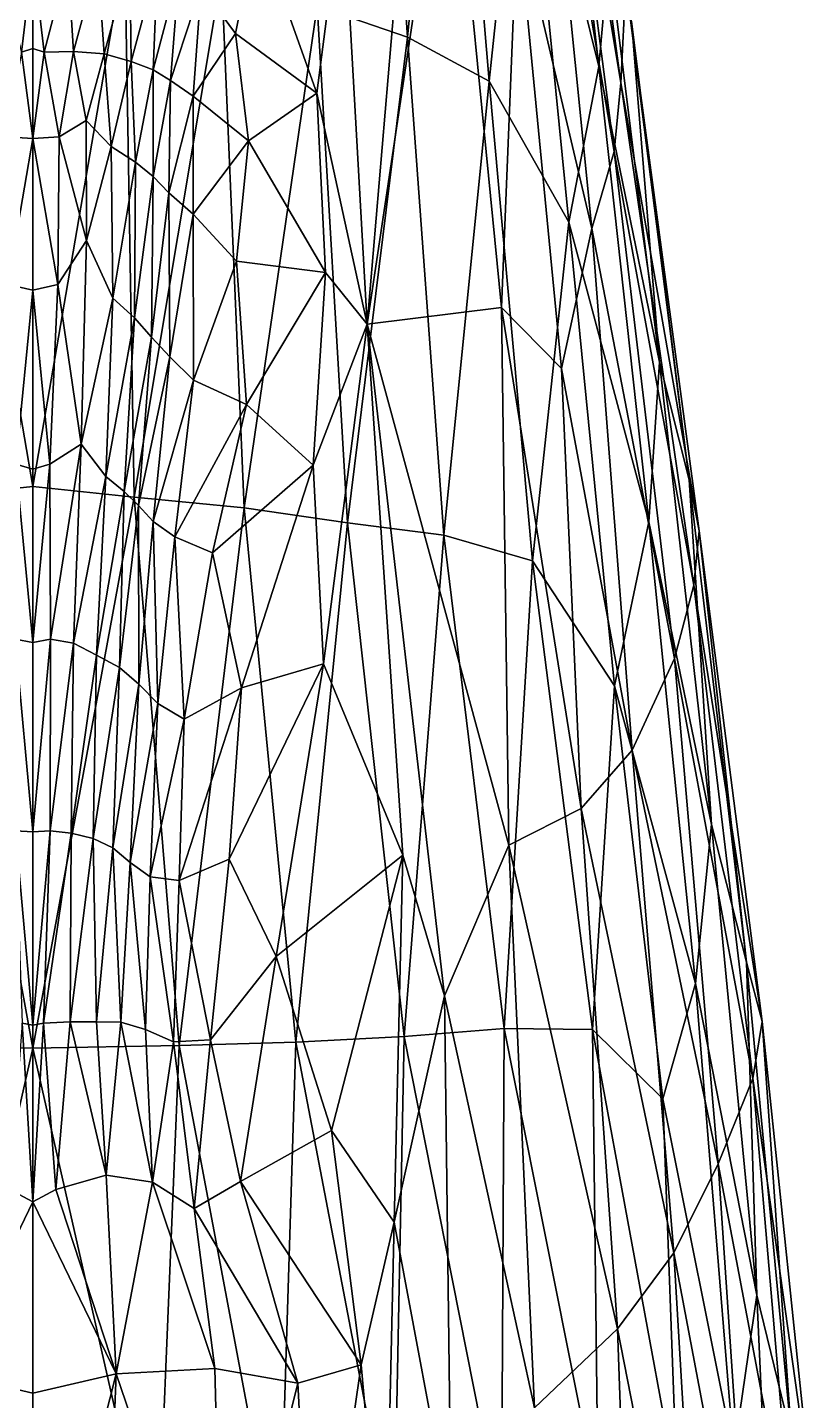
# Model space of a CAD drawing. Extents: x -4.1 to 4.1, y -5.2 to 11.9.
# Drawn here: x -0.009 to 1.275, y 2.943 to 5.187 of the extents above; entities that cross this region are included whole.
import ezdxf

# ---------------------------------------------------------------- set-up
doc = ezdxf.new("R2010")
doc.units = 0
doc.layers.add('HUMPBACK$LWO', color=1, linetype='CONTINUOUS')

msp = doc.modelspace()

# ---------------------------------------------------------------- linework, layer by layer
at = {"layer": 'HUMPBACK$LWO'}
for points in [[(0.6124, 5.1715, -0.5931), (0.465, 5.2223, -0.6347), (0.5583, 5.9649, -0.4643)], [(0.5583, 5.9649, -0.4643), (0.6812, 5.8702, -0.4202), (0.6124, 5.1715, -0.5931)], [(0.9614, 5.097, 0.2373), (0.8516, 5.9047, 0.2189), (0.8449, 5.8003, 0.3719)], [(0.9614, 5.097, 0.2373), (0.9694, 5.2601, 0.0554), (0.8516, 5.9047, 0.2189)], [(0.6124, 5.1715, -0.5931), (0.6812, 5.8702, -0.4202), (0.7463, 5.0999, -0.5364)], [(0.6812, 5.8702, -0.4202), (0.8018, 5.624, -0.3733), (0.7463, 5.0999, -0.5364)], [(0.8018, 5.624, -0.3733), (0.8412, 5.8705, -0.2567), (0.9255, 5.1236, -0.3262)], [(0.9255, 5.1236, -0.3262), (0.8412, 5.8705, -0.2567), (0.942, 5.3074, -0.2188)], [(0.6398, 5.8001, 0.7834), (0.5069, 5.4086, 0.8487), (0.5465, 4.7024, 0.8472)], [(0.5465, 4.7024, 0.8472), (0.6805, 5.5988, 0.7278), (0.6398, 5.8001, 0.7834)], [(0.8449, 5.8003, 0.3719), (0.8319, 5.6787, 0.5208), (0.9504, 4.9847, 0.4021)], [(0.9504, 4.9847, 0.4021), (0.9614, 5.097, 0.2373), (0.8449, 5.8003, 0.3719)], [(0.9138, 4.859, 0.5496), (0.8319, 5.6787, 0.5208), (0.7923, 5.375, 0.646)], [(0.9138, 4.859, 0.5496), (0.9504, 4.9847, 0.4021), (0.8319, 5.6787, 0.5208)], [(0.7463, 5.0999, -0.5364), (0.8018, 5.624, -0.3733), (0.8766, 4.8692, -0.4715)], [(0.8766, 4.8692, -0.4715), (0.8018, 5.624, -0.3733), (0.9255, 5.1236, -0.3262)], [(0.7662, 4.7295, 0.7419), (0.6805, 5.5988, 0.7278), (0.5465, 4.7024, 0.8472)], [(0.7923, 5.375, 0.646), (0.6805, 5.5988, 0.7278), (0.7662, 4.7295, 0.7419)], [(0.4643, 5.0802, 0.8982), (0.5069, 5.4086, 0.8487), (0.3667, 5.3533, 0.8891)], [(0.4643, 5.0802, 0.8982), (0.5465, 4.7024, 0.8472), (0.5069, 5.4086, 0.8487)], [(0.8642, 4.63, 0.6577), (0.7923, 5.375, 0.646), (0.7662, 4.7295, 0.7419)], [(0.8642, 4.63, 0.6577), (0.9138, 4.859, 0.5496), (0.7923, 5.375, 0.646)], [(0.3313, 5.1778, 0.9418), (0.3667, 5.3533, 0.8891), (0.2752, 5.2537, 0.9515)], [(0.3313, 5.1778, 0.9418), (0.4643, 5.0802, 0.8982), (0.3667, 5.3533, 0.8891)], [(-0.1502, 5.3129, -0.6792), (0, 5.3413, -0.6901), (0, 4.4371, -0.8561)], [(0, 5.3413, -0.6901), (0.1502, 5.3129, -0.6792), (0, 4.4371, -0.8561)], [(-0.1654, 4.4198, -0.8426), (-0.1502, 5.3129, -0.6792), (0, 4.4371, -0.8561)], [(-0.0184, 5.1471, 1.1735), (0, 5.3028, 1.0518), (-0.057, 5.295, 1.0491)], [(-0.0184, 5.1471, 1.1735), (0, 5.1529, 1.1695), (0, 5.3028, 1.0518)], [(0.1502, 5.3129, -0.6792), (0.1654, 4.4198, -0.8426), (0, 4.4371, -0.8561)], [(0, 5.1529, 1.1695), (0.0184, 5.1471, 1.1735), (0, 5.3028, 1.0518)], [(0, 5.3028, 1.0518), (0.0184, 5.1471, 1.1735), (0.057, 5.295, 1.0491)], [(0.106, 5.2955, 1.0382), (0.1164, 5.1441, 1.1466), (0.1584, 5.2981, 1.0247)], [(0.161, 5.1318, 1.1248), (0.1584, 5.2981, 1.0247), (0.1164, 5.1441, 1.1466)], [(0.1502, 5.3129, -0.6792), (0.3083, 5.2748, -0.6624), (0.1654, 4.4198, -0.8426)], [(0.1584, 5.2981, 1.0247), (0.161, 5.1318, 1.1248), (0.2036, 5.2921, 1.0036)], [(0.942, 5.3074, -0.2188), (1.0246, 4.6402, -0.245), (0.9255, 5.1236, -0.3262)], [(0.942, 5.3074, -0.2188), (0.9791, 5.1971, -0.1124), (1.0246, 4.6402, -0.245)], [(0.057, 5.295, 1.0491), (0.0184, 5.1471, 1.1735), (0.0663, 5.148, 1.1643)], [(0.057, 5.295, 1.0491), (0.0663, 5.148, 1.1643), (0.106, 5.2955, 1.0382)], [(0.0663, 5.148, 1.1643), (0.1164, 5.1441, 1.1466), (0.106, 5.2955, 1.0382)], [(0.161, 5.1318, 1.1248), (0.1967, 5.1184, 1.0981), (0.2036, 5.2921, 1.0036)], [(0.3454, 4.4022, -0.8196), (0.1654, 4.4198, -0.8426), (0.3083, 5.2748, -0.6624)], [(0.2036, 5.2921, 1.0036), (0.1967, 5.1184, 1.0981), (0.2395, 5.2794, 0.9778)], [(0.2395, 5.2794, 0.9778), (0.1967, 5.1184, 1.0981), (0.2253, 5.101, 1.0669)], [(0.2395, 5.2794, 0.9778), (0.2253, 5.101, 1.0669), (0.2752, 5.2537, 0.9515)], [(0.465, 5.2223, -0.6347), (0.3454, 4.4022, -0.8196), (0.3083, 5.2748, -0.6624)], [(0.2253, 5.101, 1.0669), (0.262, 5.0753, 1.0313), (0.2752, 5.2537, 0.9515)], [(0.2752, 5.2537, 0.9515), (0.262, 5.0753, 1.0313), (0.3313, 5.1778, 0.9418)], [(0.9614, 5.097, 0.2373), (1.0894, 4.3646, 0.0727), (0.9694, 5.2601, 0.0554)], [(1.0894, 4.3646, 0.0727), (1.0731, 4.4478, -0.1061), (0.9694, 5.2601, 0.0554)], [(0.9791, 5.1971, -0.1124), (0.9694, 5.2601, 0.0554), (1.0731, 4.4478, -0.1061)], [(0.5146, 4.3775, -0.785), (0.3454, 4.4022, -0.8196), (0.465, 5.2223, -0.6347)], [(0.6124, 5.1715, -0.5931), (0.5146, 4.3775, -0.785), (0.465, 5.2223, -0.6347)], [(0.9791, 5.1971, -0.1124), (1.0731, 4.4478, -0.1061), (1.0246, 4.6402, -0.245)], [(0.3527, 5.002, 0.9791), (0.3313, 5.1778, 0.9418), (0.262, 5.0753, 1.0313)], [(0.3527, 5.002, 0.9791), (0.4643, 5.0802, 0.8982), (0.3313, 5.1778, 0.9418)], [(0.672, 4.3573, -0.7306), (0.5146, 4.3775, -0.785), (0.6124, 5.1715, -0.5931)], [(0.6124, 5.1715, -0.5931), (0.7463, 5.0999, -0.5364), (0.672, 4.3573, -0.7306)], [(0, 5.0059, 1.276), (-0.0184, 5.1471, 1.1735), (-0.0433, 5.0084, 1.2686)], [(0, 5.0059, 1.276), (0, 5.1529, 1.1695), (-0.0184, 5.1471, 1.1735)], [(0, 5.1529, 1.1695), (0, 5.0059, 1.276), (0.0184, 5.1471, 1.1735)], [(0.0184, 5.1471, 1.1735), (0, 5.0059, 1.276), (0.0433, 5.0084, 1.2686)], [(0.0184, 5.1471, 1.1735), (0.0433, 5.0084, 1.2686), (0.0663, 5.148, 1.1643)], [(0.0663, 5.148, 1.1643), (0.0433, 5.0084, 1.2686), (0.0874, 5.0353, 1.2465)], [(0.0663, 5.148, 1.1643), (0.0874, 5.0353, 1.2465), (0.1164, 5.1441, 1.1466)], [(0.128, 4.9931, 1.232), (0.1164, 5.1441, 1.1466), (0.0874, 5.0353, 1.2465)], [(0.161, 5.1318, 1.1248), (0.1164, 5.1441, 1.1466), (0.128, 4.9931, 1.232)], [(0.168, 4.9673, 1.1979), (0.161, 5.1318, 1.1248), (0.128, 4.9931, 1.232)], [(0.161, 5.1318, 1.1248), (0.168, 4.9673, 1.1979), (0.1967, 5.1184, 1.0981)], [(0.1967, 5.1184, 1.0981), (0.168, 4.9673, 1.1979), (0.197, 4.9439, 1.1603)], [(0.1967, 5.1184, 1.0981), (0.197, 4.9439, 1.1603), (0.2253, 5.101, 1.0669)], [(0.9255, 5.1236, -0.3262), (1.0071, 4.3793, -0.4003), (0.8766, 4.8692, -0.4715)], [(1.0246, 4.6402, -0.245), (1.0071, 4.3793, -0.4003), (0.9255, 5.1236, -0.3262)], [(0.2253, 5.101, 1.0669), (0.197, 4.9439, 1.1603), (0.2225, 4.9173, 1.1147)], [(0.2253, 5.101, 1.0669), (0.2225, 4.9173, 1.1147), (0.262, 5.0753, 1.0313)], [(0.7463, 5.0999, -0.5364), (0.8168, 4.3158, -0.6586), (0.672, 4.3573, -0.7306)], [(0.7463, 5.0999, -0.5364), (0.8766, 4.8692, -0.4715), (0.8168, 4.3158, -0.6586)], [(0.9504, 4.9847, 0.4021), (1.081, 4.2758, 0.2582), (0.9614, 5.097, 0.2373)], [(1.081, 4.2758, 0.2582), (1.0894, 4.3646, 0.0727), (0.9614, 5.097, 0.2373)], [(0.2623, 4.8824, 1.056), (0.262, 5.0753, 1.0313), (0.2225, 4.9173, 1.1147)], [(0.3527, 5.002, 0.9791), (0.262, 5.0753, 1.0313), (0.2623, 4.8824, 1.056)], [(0.4787, 4.7869, 0.9216), (0.4643, 5.0802, 0.8982), (0.3527, 5.002, 0.9791)], [(0.4787, 4.7869, 0.9216), (0.5465, 4.7024, 0.8472), (0.4643, 5.0802, 0.8982)], [(0.0874, 5.0353, 1.2465), (0.0433, 5.0084, 1.2686), (0.0875, 4.839, 1.257)], [(0.0874, 5.0353, 1.2465), (0.0875, 4.839, 1.257), (0.128, 4.9931, 1.232)], [(0, 5.0059, 1.276), (-0.0433, 5.0084, 1.2686), (-0.0411, 4.7673, 1.2622)], [(-0.0411, 4.7673, 1.2622), (0, 4.758, 1.2709), (0, 5.0059, 1.276)], [(0.0433, 5.0084, 1.2686), (0, 5.0059, 1.276), (0.0411, 4.7673, 1.2622)], [(0, 4.758, 1.2709), (0.0411, 4.7673, 1.2622), (0, 5.0059, 1.276)], [(0.0433, 5.0084, 1.2686), (0.0411, 4.7673, 1.2622), (0.0875, 4.839, 1.257)], [(0.0875, 4.839, 1.257), (0.1307, 4.7448, 1.2157), (0.128, 4.9931, 1.232)], [(0.128, 4.9931, 1.232), (0.1307, 4.7448, 1.2157), (0.168, 4.9673, 1.1979)], [(0.3331, 4.8052, 0.9974), (0.3527, 5.002, 0.9791), (0.2623, 4.8824, 1.056)], [(0.3331, 4.8052, 0.9974), (0.4787, 4.7869, 0.9216), (0.3527, 5.002, 0.9791)], [(0.9504, 4.9847, 0.4021), (0.9138, 4.859, 0.5496), (1.0494, 4.1559, 0.4302)], [(1.0494, 4.1559, 0.4302), (1.081, 4.2758, 0.2582), (0.9504, 4.9847, 0.4021)], [(0.166, 4.7127, 1.1777), (0.168, 4.9673, 1.1979), (0.1307, 4.7448, 1.2157)], [(0.168, 4.9673, 1.1979), (0.166, 4.7127, 1.1777), (0.197, 4.9439, 1.1603)], [(0.166, 4.7127, 1.1777), (0.1941, 4.6814, 1.1347), (0.197, 4.9439, 1.1603)], [(0.197, 4.9439, 1.1603), (0.1941, 4.6814, 1.1347), (0.2225, 4.9173, 1.1147)], [(0.2239, 4.649, 1.0835), (0.2225, 4.9173, 1.1147), (0.1941, 4.6814, 1.1347)], [(0.2239, 4.649, 1.0835), (0.2623, 4.8824, 1.056), (0.2225, 4.9173, 1.1147)], [(0.2629, 4.611, 1.0278), (0.2623, 4.8824, 1.056), (0.2239, 4.649, 1.0835)], [(0.2629, 4.611, 1.0278), (0.3331, 4.8052, 0.9974), (0.2623, 4.8824, 1.056)], [(0.951, 4.1111, -0.5726), (0.8168, 4.3158, -0.6586), (0.8766, 4.8692, -0.4715)], [(0.9138, 4.859, 0.5496), (0.8642, 4.63, 0.6577), (0.9798, 4.006, 0.5858)], [(0.951, 4.1111, -0.5726), (0.8766, 4.8692, -0.4715), (1.0071, 4.3793, -0.4003)], [(0.9138, 4.859, 0.5496), (0.9798, 4.006, 0.5858), (1.0494, 4.1559, 0.4302)], [(0.0875, 4.839, 1.257), (0.0411, 4.7673, 1.2622), (0.0792, 4.5063, 1.1918)], [(0.0875, 4.839, 1.257), (0.0792, 4.5063, 1.1918), (0.1307, 4.7448, 1.2157)], [(0.3496, 4.5709, 0.9671), (0.3331, 4.8052, 0.9974), (0.2629, 4.611, 1.0278)], [(0.3331, 4.8052, 0.9974), (0.3496, 4.5709, 0.9671), (0.4787, 4.7869, 0.9216)], [(0.3496, 4.5709, 0.9671), (0.4581, 4.4718, 0.9164), (0.4787, 4.7869, 0.9216)], [(0.4787, 4.7869, 0.9216), (0.4581, 4.4718, 0.9164), (0.5465, 4.7024, 0.8472)], [(-0.0411, 4.7673, 1.2622), (-0.0278, 4.4734, 1.2027), (0, 4.758, 1.2709)], [(0.0278, 4.4734, 1.2027), (0.0411, 4.7673, 1.2622), (0, 4.758, 1.2709)], [(0.0278, 4.4734, 1.2027), (0.0792, 4.5063, 1.1918), (0.0411, 4.7673, 1.2622)], [(-0.0278, 4.4734, 1.2027), (0, 4.4653, 1.2099), (0, 4.758, 1.2709)], [(0, 4.4653, 1.2099), (0.0278, 4.4734, 1.2027), (0, 4.758, 1.2709)], [(0.1193, 4.4537, 1.1513), (0.1307, 4.7448, 1.2157), (0.0792, 4.5063, 1.1918)], [(0.166, 4.7127, 1.1777), (0.1307, 4.7448, 1.2157), (0.1193, 4.4537, 1.1513)], [(0.5465, 4.7024, 0.8472), (0.7781, 3.8506, 0.8087), (0.7662, 4.7295, 0.7419)], [(0.7781, 3.8506, 0.8087), (0.8968, 3.9109, 0.7101), (0.7662, 4.7295, 0.7419)], [(0.7662, 4.7295, 0.7419), (0.8968, 3.9109, 0.7101), (0.8642, 4.63, 0.6577)], [(0.1495, 4.4288, 1.1157), (0.166, 4.7127, 1.1777), (0.1193, 4.4537, 1.1513)], [(0.166, 4.7127, 1.1777), (0.1495, 4.4288, 1.1157), (0.1941, 4.6814, 1.1347)], [(0.4581, 4.4718, 0.9164), (0.4755, 4.1472, 0.9101), (0.5465, 4.7024, 0.8472)], [(0.6049, 3.8346, 0.9102), (0.5465, 4.7024, 0.8472), (0.4755, 4.1472, 0.9101)], [(0.6732, 3.6048, 0.8784), (0.5465, 4.7024, 0.8472), (0.6049, 3.8346, 0.9102)], [(0.6732, 3.6048, 0.8784), (0.7781, 3.8506, 0.8087), (0.5465, 4.7024, 0.8472)], [(0.1726, 4.4058, 1.0746), (0.1941, 4.6814, 1.1347), (0.1495, 4.4288, 1.1157)], [(0.2239, 4.649, 1.0835), (0.1941, 4.6814, 1.1347), (0.1726, 4.4058, 1.0746)], [(0.1967, 4.3798, 1.0285), (0.2239, 4.649, 1.0835), (0.1726, 4.4058, 1.0746)], [(0.1967, 4.3798, 1.0285), (0.2629, 4.611, 1.0278), (0.2239, 4.649, 1.0835)], [(0.8642, 4.63, 0.6577), (0.8968, 3.9109, 0.7101), (0.9798, 4.006, 0.5858)], [(1.0246, 4.6402, -0.245), (1.1099, 3.8845, -0.291), (1.0071, 4.3793, -0.4003)], [(1.0246, 4.6402, -0.245), (1.0731, 4.4478, -0.1061), (1.1099, 3.8845, -0.291)], [(0.2323, 4.3546, 0.9881), (0.2629, 4.611, 1.0278), (0.1967, 4.3798, 1.0285)], [(0.3496, 4.5709, 0.9671), (0.2629, 4.611, 1.0278), (0.2323, 4.3546, 0.9881)], [(0.2937, 4.3284, 0.9547), (0.3496, 4.5709, 0.9671), (0.2323, 4.3546, 0.9881)], [(0.3496, 4.5709, 0.9671), (0.2937, 4.3284, 0.9547), (0.4581, 4.4718, 0.9164)], [(0.0278, 4.4734, 1.2027), (0.0288, 4.1876, 1.1459), (0.0792, 4.5063, 1.1918)], [(0.0662, 4.1809, 1.1267), (0.0792, 4.5063, 1.1918), (0.0288, 4.1876, 1.1459)], [(0.0792, 4.5063, 1.1918), (0.0662, 4.1809, 1.1267), (0.1193, 4.4537, 1.1513)], [(-0.0288, 4.1876, 1.1459), (0, 4.182, 1.1598), (-0.0278, 4.4734, 1.2027)], [(0, 4.182, 1.1598), (0, 4.4653, 1.2099), (-0.0278, 4.4734, 1.2027)], [(0, 4.182, 1.1598), (0.0288, 4.1876, 1.1459), (0.0278, 4.4734, 1.2027)], [(0, 4.4653, 1.2099), (0, 4.182, 1.1598), (0.0278, 4.4734, 1.2027)], [(0.2937, 4.3284, 0.9547), (0.3411, 4.1079, 0.9405), (0.4581, 4.4718, 0.9164)], [(0.3411, 4.1079, 0.9405), (0.4755, 4.1472, 0.9101), (0.4581, 4.4718, 0.9164)], [(0.0662, 4.1809, 1.1267), (0.1042, 4.1614, 1.1024), (0.1193, 4.4537, 1.1513)], [(0.1193, 4.4537, 1.1513), (0.1042, 4.1614, 1.1024), (0.1495, 4.4288, 1.1157)], [(1.1669, 3.6595, -0.1197), (1.1099, 3.8845, -0.291), (1.0731, 4.4478, -0.1061)], [(1.1669, 3.6595, -0.1197), (1.0731, 4.4478, -0.1061), (1.0894, 4.3646, 0.0727)], [(-0.1654, 4.4198, -0.8426), (0, 4.4371, -0.8561), (0, 3.5188, -1.0254)], [(0, 4.4371, -0.8561), (0.1654, 4.4198, -0.8426), (0, 3.5188, -1.0254)], [(0.1042, 4.1614, 1.1024), (0.1417, 4.1412, 1.0743), (0.1495, 4.4288, 1.1157)], [(0.1495, 4.4288, 1.1157), (0.1417, 4.1412, 1.0743), (0.1726, 4.4058, 1.0746)], [(0, 3.5188, -1.0254), (-0.2395, 3.5231, -1.0012), (-0.1654, 4.4198, -0.8426)], [(0.2395, 3.5231, -1.0012), (0, 3.5188, -1.0254), (0.1654, 4.4198, -0.8426)], [(0.1417, 4.1412, 1.0743), (0.1732, 4.1139, 1.0398), (0.1726, 4.4058, 1.0746)], [(0.2395, 3.5231, -1.0012), (0.1654, 4.4198, -0.8426), (0.3454, 4.4022, -0.8196)], [(0.1726, 4.4058, 1.0746), (0.1732, 4.1139, 1.0398), (0.1967, 4.3798, 1.0285)], [(0.4302, 3.529, -0.9685), (0.2395, 3.5231, -1.0012), (0.3454, 4.4022, -0.8196)], [(0.5146, 4.3775, -0.785), (0.4302, 3.529, -0.9685), (0.3454, 4.4022, -0.8196)], [(0.1967, 4.3798, 1.0285), (0.1732, 4.1139, 1.0398), (0.2044, 4.0823, 1.0035)], [(0.1967, 4.3798, 1.0285), (0.2044, 4.0823, 1.0035), (0.2323, 4.3546, 0.9881)], [(0.6074, 3.5378, -0.9187), (0.4302, 3.529, -0.9685), (0.5146, 4.3775, -0.785)], [(0.6074, 3.5378, -0.9187), (0.5146, 4.3775, -0.785), (0.672, 4.3573, -0.7306)], [(0.951, 4.1111, -0.5726), (1.0071, 4.3793, -0.4003), (1.0834, 3.6248, -0.4723)], [(1.0834, 3.6248, -0.4723), (1.0071, 4.3793, -0.4003), (1.1099, 3.8845, -0.291)], [(0.2044, 4.0823, 1.0035), (0.2472, 4.0566, 0.9733), (0.2323, 4.3546, 0.9881)], [(0.2323, 4.3546, 0.9881), (0.2472, 4.0566, 0.9733), (0.2937, 4.3284, 0.9547)], [(0.7708, 3.5511, -0.8443), (0.6074, 3.5378, -0.9187), (0.672, 4.3573, -0.7306)], [(0.672, 4.3573, -0.7306), (0.8168, 4.3158, -0.6586), (0.7708, 3.5511, -0.8443)], [(1.081, 4.2758, 0.2582), (1.1923, 3.5627, 0.083), (1.0894, 4.3646, 0.0727)], [(1.1923, 3.5627, 0.083), (1.1669, 3.6595, -0.1197), (1.0894, 4.3646, 0.0727)], [(0.3411, 4.1079, 0.9405), (0.2937, 4.3284, 0.9547), (0.2472, 4.0566, 0.9733)], [(0.9153, 3.5496, -0.7457), (0.7708, 3.5511, -0.8443), (0.8168, 4.3158, -0.6586)], [(0.9153, 3.5496, -0.7457), (0.8168, 4.3158, -0.6586), (0.951, 4.1111, -0.5726)], [(1.1775, 3.4693, 0.2855), (1.081, 4.2758, 0.2582), (1.0494, 4.1559, 0.4302)], [(1.1775, 3.4693, 0.2855), (1.1923, 3.5627, 0.083), (1.081, 4.2758, 0.2582)], [(-0.0288, 4.1876, 1.1459), (-0.0282, 3.8744, 1.1177), (0, 3.8728, 1.1347)], [(0, 3.8728, 1.1347), (0, 4.182, 1.1598), (-0.0288, 4.1876, 1.1459)], [(0.0282, 3.8744, 1.1177), (0.0288, 4.1876, 1.1459), (0, 3.8728, 1.1347)], [(0, 4.182, 1.1598), (0, 3.8728, 1.1347), (0.0288, 4.1876, 1.1459)], [(0.0662, 4.1809, 1.1267), (0.0288, 4.1876, 1.1459), (0.0282, 3.8744, 1.1177)], [(0.0628, 3.8702, 1.1014), (0.0662, 4.1809, 1.1267), (0.0282, 3.8744, 1.1177)], [(0.0662, 4.1809, 1.1267), (0.0628, 3.8702, 1.1014), (0.1042, 4.1614, 1.1024)], [(0.0628, 3.8702, 1.1014), (0.0984, 3.8615, 1.0841), (0.1042, 4.1614, 1.1024)], [(0.0984, 3.8615, 1.0841), (0.1417, 4.1412, 1.0743), (0.1042, 4.1614, 1.1024)], [(1.0494, 4.1559, 0.4302), (0.9798, 4.006, 0.5858), (1.1205, 3.3302, 0.4753)], [(1.1205, 3.3302, 0.4753), (1.1775, 3.4693, 0.2855), (1.0494, 4.1559, 0.4302)], [(0.0984, 3.8615, 1.0841), (0.1306, 3.8466, 1.0594), (0.1417, 4.1412, 1.0743)], [(0.1417, 4.1412, 1.0743), (0.1306, 3.8466, 1.0594), (0.1732, 4.1139, 1.0398)], [(0.398, 3.6689, 0.9505), (0.4755, 4.1472, 0.9101), (0.321, 3.828, 0.9532)], [(0.3411, 4.1079, 0.9405), (0.321, 3.828, 0.9532), (0.4755, 4.1472, 0.9101)], [(0.6049, 3.8346, 0.9102), (0.4755, 4.1472, 0.9101), (0.398, 3.6689, 0.9505)], [(0.1732, 4.1139, 1.0398), (0.1306, 3.8466, 1.0594), (0.1589, 3.8227, 1.0279)], [(0.1732, 4.1139, 1.0398), (0.1589, 3.8227, 1.0279), (0.2044, 4.0823, 1.0035)], [(0.3411, 4.1079, 0.9405), (0.2472, 4.0566, 0.9733), (0.2393, 3.7929, 0.976)], [(0.321, 3.828, 0.9532), (0.3411, 4.1079, 0.9405), (0.2393, 3.7929, 0.976)], [(1.0303, 3.4363, -0.6356), (0.9153, 3.5496, -0.7457), (0.951, 4.1111, -0.5726)], [(1.0303, 3.4363, -0.6356), (0.951, 4.1111, -0.5726), (1.0834, 3.6248, -0.4723)], [(0.2044, 4.0823, 1.0035), (0.1589, 3.8227, 1.0279), (0.1916, 3.7992, 0.9985)], [(0.2044, 4.0823, 1.0035), (0.1916, 3.7992, 0.9985), (0.2472, 4.0566, 0.9733)], [(0.2393, 3.7929, 0.976), (0.2472, 4.0566, 0.9733), (0.1916, 3.7992, 0.9985)], [(0.8968, 3.9109, 0.7101), (1.048, 3.1842, 0.6443), (0.9798, 4.006, 0.5858)], [(0.9798, 4.006, 0.5858), (1.048, 3.1842, 0.6443), (1.1205, 3.3302, 0.4753)], [(0.7781, 3.8506, 0.8087), (0.9561, 3.0601, 0.78), (0.8968, 3.9109, 0.7101)], [(0.8968, 3.9109, 0.7101), (0.9561, 3.0601, 0.78), (1.048, 3.1842, 0.6443)], [(1.184, 3.1152, -0.3355), (1.0834, 3.6248, -0.4723), (1.1099, 3.8845, -0.291)], [(1.1099, 3.8845, -0.291), (1.1669, 3.6595, -0.1197), (1.184, 3.1152, -0.3355)], [(-0.0176, 3.5597, 1.0877), (0, 3.5568, 1.0994), (-0.0282, 3.8744, 1.1177)], [(0, 3.5568, 1.0994), (0, 3.8728, 1.1347), (-0.0282, 3.8744, 1.1177)], [(0, 3.5568, 1.0994), (0.0176, 3.5597, 1.0877), (0.0282, 3.8744, 1.1177)], [(0, 3.8728, 1.1347), (0, 3.5568, 1.0994), (0.0282, 3.8744, 1.1177)], [(0.0282, 3.8744, 1.1177), (0.0176, 3.5597, 1.0877), (0.0628, 3.8702, 1.1014)], [(0.0612, 3.5619, 1.0799), (0.0628, 3.8702, 1.1014), (0.0176, 3.5597, 1.0877)], [(0.0612, 3.5619, 1.0799), (0.0984, 3.8615, 1.0841), (0.0628, 3.8702, 1.1014)], [(0.1041, 3.562, 1.0666), (0.0984, 3.8615, 1.0841), (0.0612, 3.5619, 1.0799)], [(0.1041, 3.562, 1.0666), (0.1306, 3.8466, 1.0594), (0.0984, 3.8615, 1.0841)], [(0.1439, 3.5615, 1.0422), (0.1306, 3.8466, 1.0594), (0.1041, 3.562, 1.0666)], [(0.1306, 3.8466, 1.0594), (0.1439, 3.5615, 1.0422), (0.1589, 3.8227, 1.0279)], [(0.82, 2.931, 0.8832), (0.7781, 3.8506, 0.8087), (0.6732, 3.6048, 0.8784)], [(0.82, 2.931, 0.8832), (0.9561, 3.0601, 0.78), (0.7781, 3.8506, 0.8087)], [(0.1439, 3.5615, 1.0422), (0.1841, 3.5497, 1.0159), (0.1589, 3.8227, 1.0279)], [(0.1589, 3.8227, 1.0279), (0.1841, 3.5497, 1.0159), (0.1916, 3.7992, 0.9985)], [(0.2905, 3.5327, 0.9792), (0.321, 3.828, 0.9532), (0.2393, 3.7929, 0.976)], [(0.398, 3.6689, 0.9505), (0.321, 3.828, 0.9532), (0.2905, 3.5327, 0.9792)], [(0.4884, 3.3842, 0.9594), (0.6049, 3.8346, 0.9102), (0.398, 3.6689, 0.9505)], [(0.5906, 3.2347, 0.9441), (0.6049, 3.8346, 0.9102), (0.4884, 3.3842, 0.9594)], [(0.6732, 3.6048, 0.8784), (0.6049, 3.8346, 0.9102), (0.5906, 3.2347, 0.9441)], [(0.2299, 3.5294, 0.9943), (0.1916, 3.7992, 0.9985), (0.1841, 3.5497, 1.0159)], [(0.2299, 3.5294, 0.9943), (0.2393, 3.7929, 0.976), (0.1916, 3.7992, 0.9985)], [(0.2905, 3.5327, 0.9792), (0.2393, 3.7929, 0.976), (0.2299, 3.5294, 0.9943)], [(0.398, 3.6689, 0.9505), (0.2905, 3.5327, 0.9792), (0.3397, 3.3013, 0.9825)], [(0.4884, 3.3842, 0.9594), (0.398, 3.6689, 0.9505), (0.3397, 3.3013, 0.9825)], [(1.1669, 3.6595, -0.1197), (1.1923, 3.5627, 0.083), (1.2407, 2.8831, -0.1302)], [(1.1669, 3.6595, -0.1197), (1.2407, 2.8831, -0.1302), (1.184, 3.1152, -0.3355)], [(1.1462, 2.8566, -0.5472), (1.0303, 3.4363, -0.6356), (1.0834, 3.6248, -0.4723)], [(1.1462, 2.8566, -0.5472), (1.0834, 3.6248, -0.4723), (1.184, 3.1152, -0.3355)], [(0.6842, 2.7366, 0.9616), (0.6732, 3.6048, 0.8784), (0.5906, 3.2347, 0.9441)], [(0.6842, 2.7366, 0.9616), (0.82, 2.931, 0.8832), (0.6732, 3.6048, 0.8784)], [(-0.0176, 3.5597, 1.0877), (-0.0378, 3.2882, 1.0505), (0, 3.2677, 1.0486)], [(0, 3.2677, 1.0486), (0, 3.5568, 1.0994), (-0.0176, 3.5597, 1.0877)], [(0, 3.5568, 1.0994), (0, 3.2677, 1.0486), (0.0176, 3.5597, 1.0877)], [(0.0378, 3.2882, 1.0505), (0.0176, 3.5597, 1.0877), (0, 3.2677, 1.0486)], [(0.0612, 3.5619, 1.0799), (0.0176, 3.5597, 1.0877), (0.0378, 3.2882, 1.0505)], [(0.1197, 3.3113, 1.0381), (0.0612, 3.5619, 1.0799), (0.0378, 3.2882, 1.0505)], [(0.1197, 3.3113, 1.0381), (0.1041, 3.562, 1.0666), (0.0612, 3.5619, 1.0799)], [(0.1439, 3.5615, 1.0422), (0.1041, 3.562, 1.0666), (0.1197, 3.3113, 1.0381)], [(0.1959, 3.3, 1.0056), (0.1439, 3.5615, 1.0422), (0.1197, 3.3113, 1.0381)], [(0.1439, 3.5615, 1.0422), (0.1959, 3.3, 1.0056), (0.1841, 3.5497, 1.0159)], [(0.2299, 3.5294, 0.9943), (0.1841, 3.5497, 1.0159), (0.1959, 3.3, 1.0056)], [(0.7661, 2.7351, -0.9951), (0.6074, 3.5378, -0.9187), (0.7708, 3.5511, -0.8443)], [(0.7661, 2.7351, -0.9951), (0.7708, 3.5511, -0.8443), (0.9245, 2.7781, -0.8844)], [(0.9153, 3.5496, -0.7457), (0.9245, 2.7781, -0.8844), (0.7708, 3.5511, -0.8443)], [(1.0537, 2.7974, -0.7357), (0.9245, 2.7781, -0.8844), (0.9153, 3.5496, -0.7457)], [(1.0303, 3.4363, -0.6356), (1.0537, 2.7974, -0.7357), (0.9153, 3.5496, -0.7457)], [(1.1923, 3.5627, 0.083), (1.1775, 3.4693, 0.2855), (1.2749, 2.7737, 0.1028)], [(1.2407, 2.8831, -0.1302), (1.1923, 3.5627, 0.083), (1.2749, 2.7737, 0.1028)], [(0.2635, 3.2571, 0.9942), (0.2299, 3.5294, 0.9943), (0.1959, 3.3, 1.0056)], [(0.2635, 3.2571, 0.9942), (0.2905, 3.5327, 0.9792), (0.2299, 3.5294, 0.9943)], [(0.4302, 3.529, -0.9685), (0.4029, 2.6541, -1.1258), (0.2395, 3.5231, -1.0012)], [(0.3397, 3.3013, 0.9825), (0.2905, 3.5327, 0.9792), (0.2635, 3.2571, 0.9942)], [(0.4029, 2.6541, -1.1258), (0.4302, 3.529, -0.9685), (0.5903, 2.6907, -1.0753)], [(0.5903, 2.6907, -1.0753), (0.4302, 3.529, -0.9685), (0.6074, 3.5378, -0.9187)], [(0.5903, 2.6907, -1.0753), (0.6074, 3.5378, -0.9187), (0.7661, 2.7351, -0.9951)], [(-0.202, 2.6297, -1.1583), (-0.2395, 3.5231, -1.0012), (0, 3.5188, -1.0254)], [(0, 3.5188, -1.0254), (0, 2.6059, -1.1811), (-0.202, 2.6297, -1.1583)], [(0.2395, 3.5231, -1.0012), (0.202, 2.6297, -1.1583), (0, 3.5188, -1.0254)], [(0, 2.6059, -1.1811), (0, 3.5188, -1.0254), (0.202, 2.6297, -1.1583)], [(0.4029, 2.6541, -1.1258), (0.202, 2.6297, -1.1583), (0.2395, 3.5231, -1.0012)], [(1.1775, 3.4693, 0.2855), (1.1205, 3.3302, 0.4753), (1.2458, 2.6668, 0.3299)], [(1.1775, 3.4693, 0.2855), (1.2458, 2.6668, 0.3299), (1.2749, 2.7737, 0.1028)], [(1.0537, 2.7974, -0.7357), (1.0303, 3.4363, -0.6356), (1.1462, 2.8566, -0.5472)], [(0.3397, 3.3013, 0.9825), (0.5369, 3.0016, 0.9871), (0.4884, 3.3842, 0.9594)], [(0.5369, 3.0016, 0.9871), (0.5906, 3.2347, 0.9441), (0.4884, 3.3842, 0.9594)], [(1.1205, 3.3302, 0.4753), (1.048, 3.1842, 0.6443), (1.1763, 2.5065, 0.5388)], [(1.1763, 2.5065, 0.5388), (1.2458, 2.6668, 0.3299), (1.1205, 3.3302, 0.4753)], [(0.1197, 3.3113, 1.0381), (0.0378, 3.2882, 1.0505), (0.136, 2.9868, 1.0404)], [(0.1197, 3.3113, 1.0381), (0.136, 2.9868, 1.0404), (0.1959, 3.3, 1.0056)], [(0.136, 2.9868, 1.0404), (0.2973, 2.9955, 1.014), (0.1959, 3.3, 1.0056)], [(0.1959, 3.3, 1.0056), (0.2973, 2.9955, 1.014), (0.2635, 3.2571, 0.9942)], [(0.2635, 3.2571, 0.9942), (0.4331, 2.9716, 1.0028), (0.3397, 3.3013, 0.9825)], [(0.4331, 2.9716, 1.0028), (0.5369, 3.0016, 0.9871), (0.3397, 3.3013, 0.9825)], [(0, 3.2677, 1.0486), (-0.0378, 3.2882, 1.0505), (-0.136, 2.9868, 1.0404)], [(0.0378, 3.2882, 1.0505), (0, 3.2677, 1.0486), (0.136, 2.9868, 1.0404)], [(-0.136, 2.9868, 1.0404), (0, 2.9551, 1.0308), (0, 3.2677, 1.0486)], [(0, 2.9551, 1.0308), (0.136, 2.9868, 1.0404), (0, 3.2677, 1.0486)], [(0.2635, 3.2571, 0.9942), (0.2973, 2.9955, 1.014), (0.4331, 2.9716, 1.0028)], [(0.5756, 2.5704, 1.0171), (0.5906, 3.2347, 0.9441), (0.5369, 3.0016, 0.9871)], [(0.5756, 2.5704, 1.0171), (0.6842, 2.7366, 0.9616), (0.5906, 3.2347, 0.9441)], [(1.048, 3.1842, 0.6443), (0.9561, 3.0601, 0.78), (1.099, 2.3325, 0.7192)], [(1.048, 3.1842, 0.6443), (1.099, 2.3325, 0.7192), (1.1763, 2.5065, 0.5388)], [(1.2185, 2.3446, -0.3692), (1.1462, 2.8566, -0.5472), (1.184, 3.1152, -0.3355)], [(1.184, 3.1152, -0.3355), (1.2407, 2.8831, -0.1302), (1.2185, 2.3446, -0.3692)], [(0.9561, 3.0601, 0.78), (0.82, 2.931, 0.8832), (0.9877, 2.1634, 0.8652)], [(0.9877, 2.1634, 0.8652), (1.099, 2.3325, 0.7192), (0.9561, 3.0601, 0.78)], [(-0.1207, 2.5974, 1.0576), (0, 2.4487, 1.0698), (-0.136, 2.9868, 1.0404)], [(-0.136, 2.9868, 1.0404), (0, 2.4487, 1.0698), (0, 2.9551, 1.0308)], [(0, 2.4487, 1.0698), (0.1207, 2.5974, 1.0576), (0.136, 2.9868, 1.0404)], [(0, 2.4487, 1.0698), (0.136, 2.9868, 1.0404), (0, 2.9551, 1.0308)], [(0.1207, 2.5974, 1.0576), (0.3106, 2.4758, 1.0586), (0.136, 2.9868, 1.0404)], [(0.136, 2.9868, 1.0404), (0.3106, 2.4758, 1.0586), (0.2973, 2.9955, 1.014)], [(0.2973, 2.9955, 1.014), (0.3106, 2.4758, 1.0586), (0.4331, 2.9716, 1.0028)], [(0.4331, 2.9716, 1.0028), (0.4597, 2.4704, 1.0537), (0.5369, 3.0016, 0.9871)], [(0.4597, 2.4704, 1.0537), (0.5756, 2.5704, 1.0171), (0.5369, 3.0016, 0.9871)], [(0.4331, 2.9716, 1.0028), (0.3106, 2.4758, 1.0586), (0.4597, 2.4704, 1.0537)]]:
    msp.add_3dface(points, dxfattribs=at)

doc.saveas('drawing.dxf')
